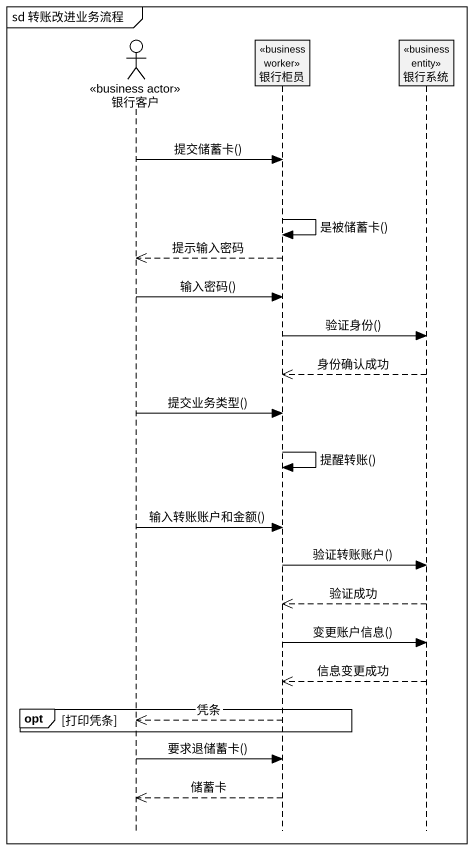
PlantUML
@startuml
mainframe sd 转账改进业务流程
hide footbox
actor 银行客户 <<business actor>>
participant 银行柜员 <<business worker>>
participant 银行系统 <<business entity>>

银行客户 -> 银行柜员 : 提交储蓄卡()
银行柜员 -> 银行柜员 : 是被储蓄卡()
银行柜员 -->> 银行客户 : 提示输入密码
银行客户 -> 银行柜员 : 输入密码()
银行柜员 -> 银行系统 : 验证身份()
银行系统 -->> 银行柜员 : 身份确认成功
银行客户 -> 银行柜员 : 提交业务类型()
银行柜员 -> 银行柜员 : 提醒转账()
银行客户 -> 银行柜员 : 输入转账账户和金额()
银行柜员 -> 银行系统 : 验证转账账户()
银行系统 -->> 银行柜员 : 验证成功
银行柜员 -> 银行系统 : 变更账户信息()
银行系统 -->> 银行柜员 : 信息变更成功
opt 打印凭条
  银行柜员 -->> 银行客户 : 凭条
end
银行客户 -> 银行柜员 : 要求退储蓄卡()
银行柜员 -->> 银行客户 : 储蓄卡
@enduml
